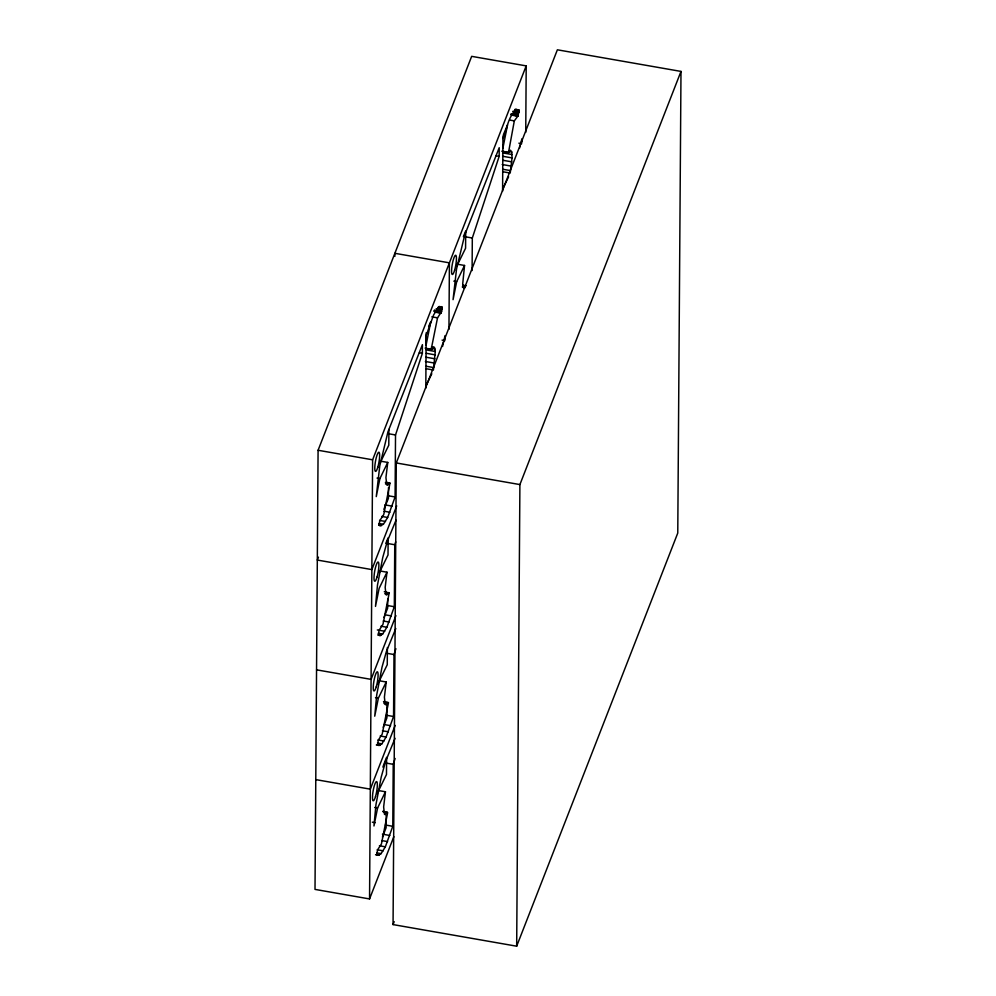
<?xml version="1.0" encoding="UTF-8"?>
<svg xmlns="http://www.w3.org/2000/svg" width="996" height="996" viewBox="0 0 996 996"><rect width="100%" height="100%" fill="white"/><g stroke="black" fill="none" stroke-linecap="round" stroke-linejoin="round"><path stroke-width="1.49" d="M525.739 132.381L526.199 65.885L471.668 56.349L318.085 450.267L315.01 889.403L369.553 898.94L393.831 836.677M369.553 898.94L372.616 459.803L526.199 65.885M386.199 815.363L386.112 827.738L382.439 837.051M386.971 705.579L386.884 717.954L383.211 727.267M387.369 647.537L387.257 664.743L377.87 683.891M387.718 598.895L387.643 608.17L383.97 617.483M388.141 537.753L388.017 554.971L379.302 572.737M388.49 487.554L388.415 498.386L383.846 509.342M388.901 429.413L388.789 445.187L380.074 462.966M394.852 256.408L394.877 253.308L449.408 262.844L448.947 329.34M382.725 811.317L387.668 812.574L381.431 843.948L377.484 849.986L376.899 854.693L378.405 855.24L381.107 853.622L385.352 846.812L392.785 826.294L393.221 764.318L395.138 758.491M383.497 701.545L388.44 702.79L382.19 734.164L378.243 740.202L377.658 744.908L379.165 745.456L381.866 743.838L386.112 737.028L393.557 716.51L393.993 654.534L395.91 648.707M384.269 591.761L389.199 593.006L382.962 624.38L379.015 630.418L378.43 635.124L379.937 635.672L382.638 634.054L386.884 627.243L394.316 606.726L394.752 544.75L395.711 541.836M386.523 482.238L389.971 483.222L383.734 514.596L379.775 520.634L379.127 524.743L379.962 525.788L383.398 524.27L387.656 517.459L395.088 496.954L395.524 434.966L422.366 353.319L422.416 344.653L387.954 431.841L379.762 465.904L376.264 496.618L379.887 478.603L387.755 462.418L380.285 461.111M393.059 924.587L396.284 462.953L557.374 49.8L680.99 71.413L677.766 533.047L516.675 946.2L393.059 924.587L394.192 921.686M426.151 332.876L426.064 345.251L430.72 321.932L428.604 326.402M425.802 388.166L426.164 335.49L433.609 314.973L437.854 308.162L441.29 306.644L442.137 307.689L441.477 311.798L437.53 317.836L431.218 349.198L431.666 349.671L433.683 347.168L434.455 347.517L435.264 351.488L433.434 370.002L425.964 368.694M472.092 270.551L472.316 238.019L499.158 156.36L499.22 147.707L464.746 234.882L456.554 268.945L453.055 299.672L456.678 281.644L464.547 265.459L457.077 264.152M502.594 191.207L502.943 135.917M510.226 173.043L512.044 157.903L511.782 152.039L510.475 150.209L508.47 152.712L502.482 151.666M508.47 152.712L514.322 120.877L517.783 116.208L518.804 112.15L518.779 109.996L515.231 109.187M516.675 946.2L519.9 484.579L680.99 71.413M387.755 462.418L385.938 477.557L386.734 484.915L387.506 485.251L389.511 482.761M379.513 570.895L386.983 572.202L385.178 587.341L385.975 594.687L386.747 595.035L388.751 592.533M378.741 680.679L386.224 681.986L384.406 697.125L385.203 704.471L385.975 704.819L387.979 702.317M377.982 790.463L385.452 791.77L383.647 806.909L384.431 814.255L385.203 814.604L387.22 812.101M464.547 265.459L462.704 283.985L463.526 287.956L465.269 287.483L462.269 286.96M445.013 339.399L445 335.814L442.56 346.471M521.817 142.44L521.867 138.892L519.588 148.043M385.452 791.77L377.596 807.943L373.961 825.97L375.953 804.631L381.194 777.154L385.651 761.193L395.051 738.322M386.224 681.986L378.356 698.159L374.733 716.186L376.725 694.847L381.966 667.37L386.423 651.409L395.81 628.538M502.968 138.531C507.338 129.492 507.86 113.98 518.082 109.684M382.887 767.132L384.282 762.948M503.403 134.659L507.524 124.973L502.868 148.292M318.446 557.162L317.313 560.051L371.844 569.588L396.694 505.881M396.022 520.186L387.183 541.625L382.725 557.598L377.484 585.063L375.492 606.402L379.127 588.375L386.983 572.202M395.922 615.653L371.085 679.372L316.554 669.835M395.163 725.437L370.313 789.156L315.782 779.619M463.377 236.637L465.705 231.01L465.58 248.228L456.865 266.007M385.813 543.38L387.556 539.16M384.867 761.542L386.61 757.321L386.485 774.527L377.111 793.675M502.582 189.128L508.607 176.815M426.45 384.717L431.816 373.774M515.928 109.498L518.779 109.996M516.003 109.635L518.854 110.133M516.04 109.884L518.891 110.382M514.646 109.983L518.928 110.73M514.646 110.432L518.928 111.178M514.596 110.867L518.879 111.614M513.089 111.154L518.804 112.15M512.977 111.776L518.692 112.772M512.641 113.432L518.343 114.428M512.554 113.843L518.269 114.839M511.023 113.992L518.157 115.25M510.873 114.49L518.007 115.748M510.761 114.665L517.895 115.922M512.069 115.212L517.783 116.208M510.039 120.13L514.322 120.877M518.866 143.175L521.717 143.673M508.794 151.517L511.782 152.039M501.897 151.168L508.01 152.239M503.092 152.961L512.069 154.529M503.067 156.335L512.044 157.903M496.157 155.837L499.158 156.36M502.743 160.256L511.72 161.825M502.208 164.527L511.172 166.095M502.893 169.283L510.363 170.59M502.756 171.735L508.732 172.781M464.908 236.712L472.316 238.019M453.827 281.146L456.678 281.644M463.314 285.279L466.302 285.802M439.136 306.457L442.062 307.092M439.248 306.843L442.1 307.341M439.273 307.191L442.137 307.689M437.842 307.391L442.124 308.138M437.804 307.826L442.087 308.573M437.73 308.349L442.012 309.109M436.186 308.735L441.9 309.731M434.418 310.13L441.552 311.387M434.343 310.553L441.477 311.798M434.231 310.951L441.365 312.196M434.069 311.449L441.216 312.694M435.389 311.873L441.104 312.881M435.277 312.171L440.991 313.167M431.816 316.84L437.53 317.836M442.062 340.134L444.926 340.632M431.455 346.994L434.455 347.517M432.003 348.476L434.991 348.998M425.105 348.127L431.218 349.198M425.69 348.625L431.666 349.671M426.3 349.92L435.264 351.488M426.276 353.294L435.24 354.862M419.366 352.796L422.366 353.319M425.952 357.215L434.928 358.784M425.404 361.486L434.38 363.054M426.101 366.242L433.571 367.549M388.116 433.671L395.524 434.966M396.284 462.953L519.9 484.579M318.085 450.267L372.616 459.803M377.036 478.092L379.887 478.603M385.377 482.425L389.971 483.222M385.477 483.919L388.477 484.442M387.681 495.659L395.088 496.954M384.705 504.835L392.113 506.13M383.97 511.209L389.897 512.255M381.729 516.426L387.656 517.459M379.563 520.435L385.489 521.468M378.966 523.498L383.398 524.27M378.654 525.191L381.518 525.689M387.344 543.455L394.752 544.75M386.149 592.471L389.199 593.006M384.717 593.703L387.705 594.226M386.921 605.431L394.316 606.726M385.427 614.868L391.353 615.902M383.211 620.994L389.137 622.039M380.958 626.21L386.884 627.243M377.31 629.958L384.717 631.252M378.194 633.269L382.638 634.054M377.895 634.975L380.746 635.473M386.585 653.239L393.993 654.534M375.504 697.661L378.356 698.159M383.846 701.981L388.44 702.79M383.946 703.475L386.934 703.998M386.149 715.215L393.557 716.51M384.655 724.652L390.581 725.686M382.439 730.778L388.365 731.811M380.198 735.994L386.112 737.028M378.032 739.991L383.958 741.036M377.422 743.053L381.866 743.838M377.123 744.759L379.986 745.257M376.314 744.958L379.165 745.456M385.813 763.023L393.221 764.318M374.733 807.445L377.596 807.943M383.087 811.765L386.137 812.3M372.342 822.186L375.206 822.684M385.39 824.999L392.785 826.294M382.414 834.175L389.81 835.47M381.68 840.562L387.593 841.595M379.426 845.778L385.352 846.812M377.26 849.775L383.186 850.821M376.662 852.837L381.107 853.622M376.364 854.543L379.215 855.041M375.542 854.742L378.405 855.24M377.783 467.286A9.761 1.793 -80.1 0 0 378.966 452.246A9.761 1.793 -80.1 0 0 374.87 465.991A9.761 1.793 -80.1 0 0 377.783 467.286M376.251 686.842A9.761 1.793 -80.1 0 0 377.434 671.814A9.761 1.793 -80.1 0 0 373.338 685.547A9.761 1.793 -80.1 0 0 376.251 686.842M377.023 577.07A9.761 1.793 -80.1 0 0 378.206 562.03A9.761 1.793 -80.1 0 0 374.098 575.775A9.761 1.793 -80.1 0 0 377.023 577.07M375.492 796.626A9.761 1.793 -80.1 0 0 376.662 781.599A9.761 1.793 -80.1 0 0 372.566 795.331A9.761 1.793 -80.1 0 0 375.492 796.626M454.587 270.327A9.761 1.793 -80.1 0 0 455.757 255.287A9.761 1.793 -80.1 0 0 451.661 269.032A9.761 1.793 -80.1 0 0 454.587 270.327"/></g></svg>
